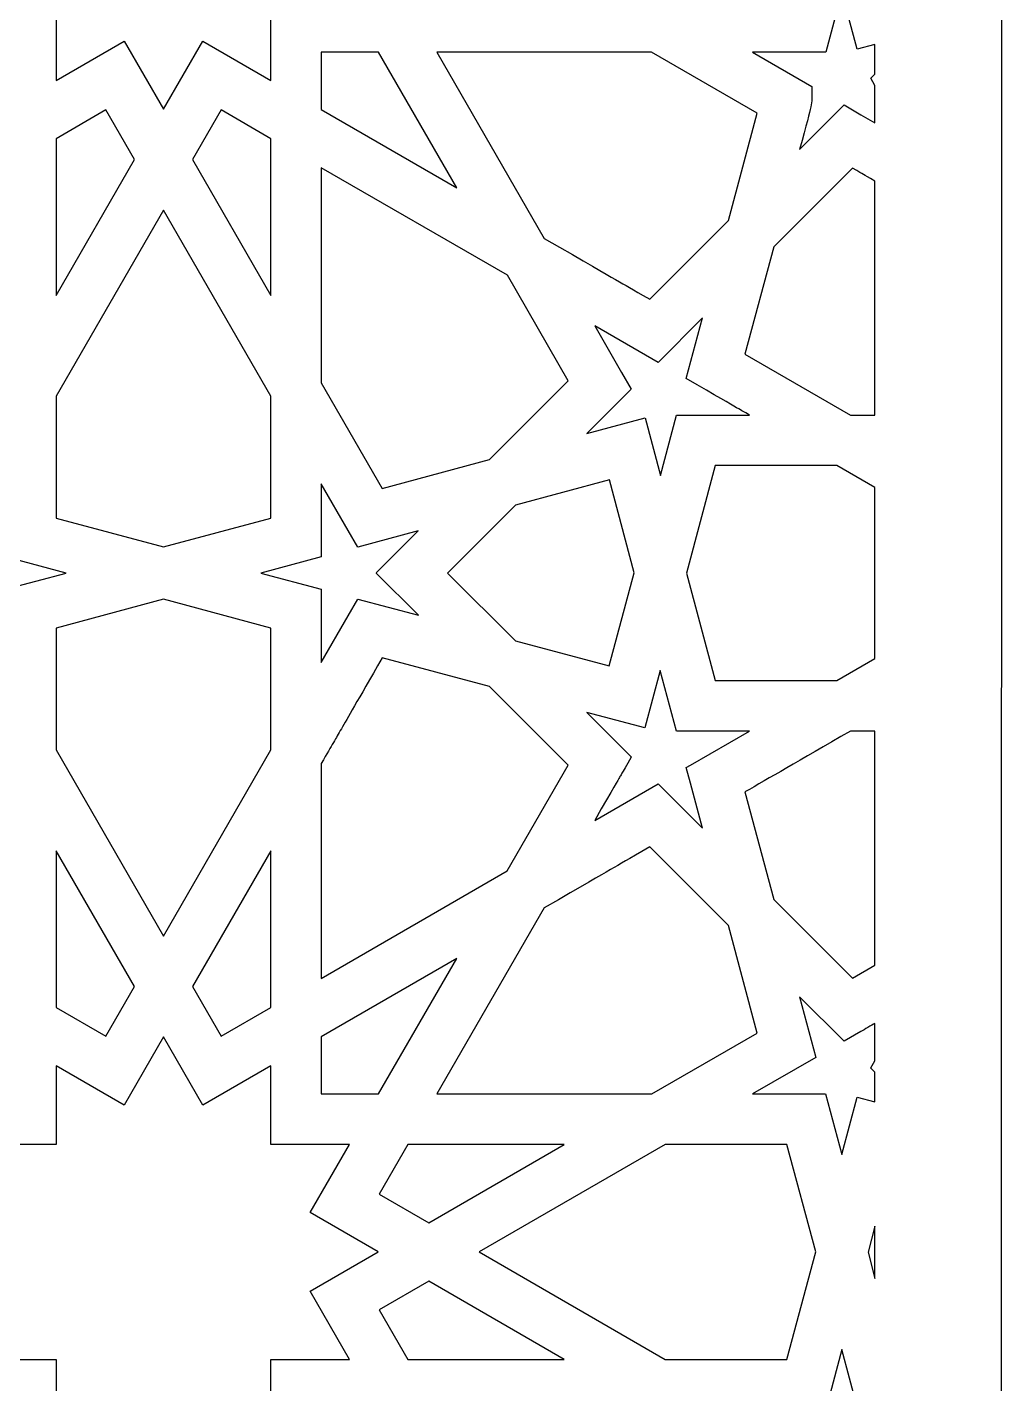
# Model space of a CAD drawing. Header units: millimetres. Extents: x -57 to 56, y -100 to 112.
# Drawn here: x 28.93 to 56, y -26.39 to 11.19 of the extents above; entities that cross this region are included whole.
import ezdxf

# ---------------------------------------------------------------- set-up
doc = ezdxf.new("R2010")
doc.units = ezdxf.units.MM
doc.header["$MEASUREMENT"] = 0
doc.layers.add('layer 1', color=7, linetype='Continuous')

msp = doc.modelspace()

# ---------------------------------------------------------------- linework, layer by layer
at = {"layer": 'layer 1', "color": 250}
for points, knots in [([(-24.372, 94.4411), (-38.1806, 87.6628), (-48.5742, 75.4542), (-53.0874, 60.935), (-53.0874, 60.935), (-56.6521, 49.4658), (-55.5912, 52.1945), (-55.5912, -99.8361), (-55.5912, -99.8361), (-52.4793, -99.8361), (52.9544, -99.8361), (55.9213, -99.8361), (55.9213, -99.8361), (55.9213, -98.4327), (55.9213, -97.8601), (55.9213, -96.466), (55.9213, -96.466), (55.9213, 55.9079), (56.001, 45.5757), (55.7428, 48.8312), (55.7428, 48.8312), (52.6358, 88.0279), (10.7823, 111.699), (-24.372, 94.4411)], [0, 0, 0, 0, 0.1428571, 0.1428571, 0.1428571, 0.1428571, 0.2857143, 0.2857143, 0.2857143, 0.2857143, 0.4285714, 0.4285714, 0.4285714, 0.4285714, 0.5714286, 0.5714286, 0.5714286, 0.5714286, 0.7142857, 0.7142857, 0.7142857, 0.7142857, 1, 1, 1, 1]), ([(38.6609, 14.8661), (38.6609, 14.8661), (36.7739, 13.7767), (36.7739, 13.7767), (36.7739, 13.7767), (36.7739, 13.7767), (37.8636, 11.8897), (37.8636, 11.8897), (37.8636, 11.8897), (37.8636, 11.8897), (35.6845, 11.8897), (35.6845, 11.8897), (35.6845, 11.8897), (35.6845, 11.8897), (35.6845, 9.7092), (35.6845, 9.7092), (35.6845, 9.7092), (35.6845, 9.7092), (33.7965, 10.7989), (33.7965, 10.7989), (33.7965, 10.7989), (33.7965, 10.7989), (32.7071, 8.9122), (32.7071, 8.9122), (32.7071, 8.9122), (32.7071, 8.9122), (31.6177, 10.7989), (31.6177, 10.7989), (31.6177, 10.7989), (31.6177, 10.7989), (29.7293, 9.7092), (29.7293, 9.7092), (29.7293, 9.7092), (29.7293, 9.7092), (29.7293, 11.8897), (29.7293, 11.8897), (29.7293, 11.8897), (29.7293, 11.8897), (27.5505, 11.8897), (27.5505, 11.8897), (27.5505, 11.8897), (27.5505, 11.8897), (28.6403, 13.7767), (28.6403, 13.7767), (28.6403, 13.7767), (28.6403, 13.7767), (26.7522, 14.8661), (26.7522, 14.8661), (26.7522, 14.8661), (26.7522, 14.8661), (28.6403, 15.9554), (28.6403, 15.9554), (28.6403, 15.9554), (28.6403, 15.9554), (27.5502, 17.8435), (27.5502, 17.8435), (27.5502, 17.8435), (27.5502, 17.8435), (29.7293, 17.8435), (29.7293, 17.8435), (29.7293, 17.8435), (29.7293, 17.8435), (29.7293, 20.023), (29.7293, 20.023), (29.7293, 20.023), (29.7293, 20.023), (31.6177, 18.9332), (31.6177, 18.9332), (31.6177, 18.9332), (31.6177, 18.9332), (32.7071, 20.8206), (32.7071, 20.8206), (32.7071, 20.8206), (32.7071, 20.8206), (33.7965, 18.9332), (33.7965, 18.9332), (33.7965, 18.9332), (33.7965, 18.9332), (35.6845, 20.023), (35.6845, 20.023), (35.6845, 20.023), (35.6845, 20.023), (35.6845, 17.8435), (35.6845, 17.8435), (35.6845, 17.8435), (35.6845, 17.8435), (37.864, 17.8435), (37.864, 17.8435), (37.864, 17.8435), (37.864, 17.8435), (36.7743, 15.9558), (36.7743, 15.9558), (36.7743, 15.9558), (36.7743, 15.9558), (38.6609, 14.8661), (38.6609, 14.8661)], [0, 0, 0, 0, 0.04, 0.04, 0.04, 0.04, 0.08, 0.08, 0.08, 0.08, 0.12, 0.12, 0.12, 0.12, 0.16, 0.16, 0.16, 0.16, 0.2, 0.2, 0.2, 0.2, 0.24, 0.24, 0.24, 0.24, 0.28, 0.28, 0.28, 0.28, 0.32, 0.32, 0.32, 0.32, 0.36, 0.36, 0.36, 0.36, 0.4, 0.4, 0.4, 0.4, 0.44, 0.44, 0.44, 0.44, 0.48, 0.48, 0.48, 0.48, 0.52, 0.52, 0.52, 0.52, 0.56, 0.56, 0.56, 0.56, 0.6, 0.6, 0.6, 0.6, 0.64, 0.64, 0.64, 0.64, 0.68, 0.68, 0.68, 0.68, 0.72, 0.72, 0.72, 0.72, 0.76, 0.76, 0.76, 0.76, 0.8, 0.8, 0.8, 0.8, 0.84, 0.84, 0.84, 0.84, 0.88, 0.88, 0.88, 0.88, 0.92, 0.92, 0.92, 0.92, 1, 1, 1, 1]), ([(52.4277, 9.8852), (52.4277, 9.8852), (52.3138, 9.7713), (52.3138, 9.7713), (52.3138, 9.7713), (52.3138, 9.7713), (52.3141, 9.7705), (52.3141, 9.7705), (52.3141, 9.7705), (52.3141, 9.7705), (52.3138, 9.7698), (52.3138, 9.7698), (52.3138, 9.7698), (52.3138, 9.7698), (52.4277, 9.5726), (52.4277, 9.5726), (52.4277, 9.5726), (52.4277, 9.5726), (52.4277, 8.5348), (52.4277, 8.5348), (52.4277, 8.5348), (52.4277, 8.5348), (52.0361, 8.7609), (52.0361, 8.7609), (52.0361, 8.7609), (52.0361, 8.7609), (52.0361, 8.7605), (52.0361, 8.7605), (52.0361, 8.7605), (52.0361, 8.7605), (51.5715, 9.029), (51.5715, 9.029), (51.5715, 9.029), (51.5715, 9.029), (50.3375, 7.7953), (50.3375, 7.7953), (50.3375, 7.7953), (50.727, 9.2488), (50.6737, 8.9041), (50.6737, 9.5448), (50.6737, 9.5448), (50.6737, 9.5448), (49.0322, 10.4923), (49.0322, 10.4923), (49.0322, 10.4923), (49.9336, 10.4923), (50.3876, 10.4923), (51.0618, 10.4923), (51.0618, 10.4923), (51.0618, 10.4923), (51.5091, 12.1627), (51.5091, 12.1627), (51.5091, 12.1627), (51.5091, 12.1627), (51.9342, 10.5738), (51.9342, 10.5738), (51.9342, 10.5738), (51.9342, 10.5738), (52.4277, 10.7061), (52.4277, 10.7061), (52.4277, 10.7061), (52.4277, 10.7061), (52.4277, 9.8852), (52.4277, 9.8852)], [0, 0, 0, 0, 0.0588235, 0.0588235, 0.0588235, 0.0588235, 0.1176471, 0.1176471, 0.1176471, 0.1176471, 0.1764706, 0.1764706, 0.1764706, 0.1764706, 0.2352941, 0.2352941, 0.2352941, 0.2352941, 0.2941176, 0.2941176, 0.2941176, 0.2941176, 0.3529412, 0.3529412, 0.3529412, 0.3529412, 0.4117647, 0.4117647, 0.4117647, 0.4117647, 0.4705882, 0.4705882, 0.4705882, 0.4705882, 0.5294118, 0.5294118, 0.5294118, 0.5294118, 0.5882353, 0.5882353, 0.5882353, 0.5882353, 0.6470588, 0.6470588, 0.6470588, 0.6470588, 0.7058824, 0.7058824, 0.7058824, 0.7058824, 0.7647059, 0.7647059, 0.7647059, 0.7647059, 0.8235294, 0.8235294, 0.8235294, 0.8235294, 0.8823529, 0.8823529, 0.8823529, 0.8823529, 1, 1, 1, 1]), ([(37.0819, 8.9027), (37.0819, 8.9027), (37.0819, 10.4923), (37.0819, 10.4923), (37.0819, 10.4923), (37.0819, 10.4923), (38.6701, 10.4923), (38.6701, 10.4923), (38.6701, 10.4923), (38.6701, 10.4923), (40.8407, 6.7324), (40.8407, 6.7324), (40.8407, 6.7324), (40.8407, 6.7324), (37.0819, 8.9027), (37.0819, 8.9027)], [0, 0, 0, 0, 0.2, 0.2, 0.2, 0.2, 0.4, 0.4, 0.4, 0.4, 0.6, 0.6, 0.6, 0.6, 1, 1, 1, 1]), ([(48.3644, 5.8268), (48.3644, 5.8268), (46.185, 3.6467), (46.185, 3.6467), (46.185, 3.6467), (45.1337, 4.2538), (45.6886, 3.9331), (43.2615, 5.3347), (43.2615, 5.3347), (43.2615, 5.3347), (40.2837, 10.4923), (40.2837, 10.4923), (40.2837, 10.4923), (40.2837, 10.4923), (46.2361, 10.4923), (46.2361, 10.4923), (46.2361, 10.4923), (46.2361, 10.4923), (49.1617, 8.8039), (49.1617, 8.8039), (49.1617, 8.8039), (49.1617, 8.8039), (48.3644, 5.8268), (48.3644, 5.8268)], [0, 0, 0, 0, 0.1428571, 0.1428571, 0.1428571, 0.1428571, 0.2857143, 0.2857143, 0.2857143, 0.2857143, 0.4285714, 0.4285714, 0.4285714, 0.4285714, 0.5714286, 0.5714286, 0.5714286, 0.5714286, 0.7142857, 0.7142857, 0.7142857, 0.7142857, 1, 1, 1, 1]), ([(29.7293, 3.755), (29.7293, 3.755), (29.7293, 8.0959), (29.7293, 8.0959), (29.7293, 8.0959), (29.7293, 8.0959), (31.1058, 8.8904), (31.1058, 8.8904), (31.1058, 8.8904), (31.1058, 8.8904), (31.9003, 7.5152), (31.9003, 7.5152), (31.9003, 7.5152), (31.9003, 7.5152), (29.7293, 3.755), (29.7293, 3.755)], [0, 0, 0, 0, 0.2, 0.2, 0.2, 0.2, 0.4, 0.4, 0.4, 0.4, 0.6, 0.6, 0.6, 0.6, 1, 1, 1, 1]), ([(33.5139, 7.5152), (33.5139, 7.5152), (34.308, 8.8904), (34.308, 8.8904), (34.308, 8.8904), (34.308, 8.8904), (35.6845, 8.0959), (35.6845, 8.0959), (35.6845, 8.0959), (35.6845, 8.0959), (35.6845, 3.755), (35.6845, 3.755), (35.6845, 3.755), (35.6845, 3.755), (33.5139, 7.5152), (33.5139, 7.5152)], [0, 0, 0, 0, 0.2, 0.2, 0.2, 0.2, 0.4, 0.4, 0.4, 0.4, 0.6, 0.6, 0.6, 0.6, 1, 1, 1, 1]), ([(41.7477, -0.7913), (41.7477, -0.7913), (38.7699, -1.5896), (38.7699, -1.5896), (38.7699, -1.5896), (38.7699, -1.5896), (37.0819, 1.3346), (37.0819, 1.3346), (37.0819, 1.3346), (37.0819, 1.3346), (37.0819, 7.2891), (37.0819, 7.2891), (37.0819, 7.2891), (37.0819, 7.2891), (42.2381, 4.312), (42.2381, 4.312), (42.2381, 4.312), (42.2381, 4.312), (43.9265, 1.3878), (43.9265, 1.3878), (43.9265, 1.3878), (43.9265, 1.3878), (41.7477, -0.7913), (41.7477, -0.7913)], [0, 0, 0, 0, 0.1428571, 0.1428571, 0.1428571, 0.1428571, 0.2857143, 0.2857143, 0.2857143, 0.2857143, 0.4285714, 0.4285714, 0.4285714, 0.4285714, 0.5714286, 0.5714286, 0.5714286, 0.5714286, 0.7142857, 0.7142857, 0.7142857, 0.7142857, 1, 1, 1, 1]), ([(52.4277, 0.4378), (52.4277, 0.4378), (51.7476, 0.4378), (51.7476, 0.4378), (51.7476, 0.4378), (51.7476, 0.4378), (48.8241, 2.1259), (48.8241, 2.1259), (48.8241, 2.1259), (48.8241, 2.1259), (49.6221, 5.1022), (49.6221, 5.1022), (49.6221, 5.1022), (49.6221, 5.1022), (51.8012, 7.2813), (51.8012, 7.2813), (51.8012, 7.2813), (52.1843, 7.0602), (52.0393, 7.1441), (52.4277, 6.9194), (52.4277, 6.9194), (52.4277, 6.9194), (52.4277, 0.4378), (52.4277, 0.4378)], [0, 0, 0, 0, 0.1428571, 0.1428571, 0.1428571, 0.1428571, 0.2857143, 0.2857143, 0.2857143, 0.2857143, 0.4285714, 0.4285714, 0.4285714, 0.4285714, 0.5714286, 0.5714286, 0.5714286, 0.5714286, 0.7142857, 0.7142857, 0.7142857, 0.7142857, 1, 1, 1, 1]), ([(32.7071, 6.1172), (32.7071, 6.1172), (35.6845, 0.9596), (35.6845, 0.9596), (35.6845, 0.9596), (35.6845, 0.9596), (35.6845, -2.4155), (35.6845, -2.4155), (35.6845, -2.4155), (35.6845, -2.4155), (32.7071, -3.2134), (32.7071, -3.2134), (32.7071, -3.2134), (32.7071, -3.2134), (29.7293, -2.4155), (29.7293, -2.4155), (29.7293, -2.4155), (29.7293, -2.4155), (29.7293, 0.9596), (29.7293, 0.9596), (29.7293, 0.9596), (29.7293, 0.9596), (32.7071, 6.1172), (32.7071, 6.1172)], [0, 0, 0, 0, 0.1428571, 0.1428571, 0.1428571, 0.1428571, 0.2857143, 0.2857143, 0.2857143, 0.2857143, 0.4285714, 0.4285714, 0.4285714, 0.4285714, 0.5714286, 0.5714286, 0.5714286, 0.5714286, 0.7142857, 0.7142857, 0.7142857, 0.7142857, 1, 1, 1, 1]), ([(45.4046, 1.6221), (45.4046, 1.6221), (45.4046, 1.6221), (45.4046, 1.6221), (45.4046, 1.6221), (45.4046, 1.6221), (44.6588, 2.9143), (44.6588, 2.9143), (44.6588, 2.9143), (44.6588, 2.9143), (46.415, 1.9004), (46.415, 1.9004), (46.415, 1.9004), (46.415, 1.9004), (47.6472, 3.133), (47.6472, 3.133), (47.6472, 3.133), (47.6472, 3.133), (47.1964, 1.452), (47.1964, 1.452), (47.1964, 1.452), (47.1964, 1.452), (47.1967, 1.452), (47.1967, 1.452), (47.1967, 1.452), (47.1967, 1.452), (47.1964, 1.4506), (47.1964, 1.4506), (47.1964, 1.4506), (48.9303, 0.4498), (48.6015, 0.6396), (48.9507, 0.4378), (48.9507, 0.4378), (48.0522, 0.4378), (47.6006, 0.4378), (46.9261, 0.4378), (46.9261, 0.4378), (46.9261, 0.4378), (46.4792, -1.2294), (46.4792, -1.2294), (46.4792, -1.2294), (46.4792, -1.2294), (46.0541, 0.3606), (46.0541, 0.3606), (46.0541, 0.3606), (46.0541, 0.3606), (44.4436, -0.0709), (44.4436, -0.0709), (44.4436, -0.0709), (44.4436, -0.0709), (45.6727, 1.1578), (45.6727, 1.1578), (45.6727, 1.1578), (45.6727, 1.1578), (45.4046, 1.6221), (45.4046, 1.6221)], [0, 0, 0, 0, 0.0666667, 0.0666667, 0.0666667, 0.0666667, 0.1333333, 0.1333333, 0.1333333, 0.1333333, 0.2, 0.2, 0.2, 0.2, 0.2666667, 0.2666667, 0.2666667, 0.2666667, 0.3333333, 0.3333333, 0.3333333, 0.3333333, 0.4, 0.4, 0.4, 0.4, 0.4666667, 0.4666667, 0.4666667, 0.4666667, 0.5333333, 0.5333333, 0.5333333, 0.5333333, 0.6, 0.6, 0.6, 0.6, 0.6666667, 0.6666667, 0.6666667, 0.6666667, 0.7333333, 0.7333333, 0.7333333, 0.7333333, 0.8, 0.8, 0.8, 0.8, 0.8666667, 0.8666667, 0.8666667, 0.8666667, 1, 1, 1, 1]), ([(52.4277, -6.3048), (52.4277, -6.3048), (51.374, -6.913), (51.374, -6.913), (51.374, -6.913), (51.374, -6.913), (47.9972, -6.913), (47.9972, -6.913), (47.9972, -6.913), (47.9972, -6.913), (47.1999, -3.9377), (47.1999, -3.9377), (47.1999, -3.9377), (47.1999, -3.9377), (47.9982, -0.9606), (47.9982, -0.9606), (47.9982, -0.9606), (47.9982, -0.9606), (51.3729, -0.9606), (51.3729, -0.9606), (51.3729, -0.9606), (51.3729, -0.9606), (52.4277, -1.5695), (52.4277, -1.5695), (52.4277, -1.5695), (52.4277, -1.5695), (52.4277, -6.3048), (52.4277, -6.3048)], [0, 0, 0, 0, 0.125, 0.125, 0.125, 0.125, 0.25, 0.25, 0.25, 0.25, 0.375, 0.375, 0.375, 0.375, 0.5, 0.5, 0.5, 0.5, 0.625, 0.625, 0.625, 0.625, 0.75, 0.75, 0.75, 0.75, 1, 1, 1, 1]), ([(30.0073, -3.9366), (30.0073, -3.9366), (28.3319, -4.385), (28.3319, -4.385), (28.3319, -4.385), (28.3319, -4.385), (28.3319, -4.3864), (28.3319, -4.3864), (28.3319, -4.3864), (28.3319, -5.0433), (28.3319, -5.5284), (28.3319, -6.4128), (28.3319, -6.4128), (27.8634, -5.601), (27.335, -4.6866), (27.318, -4.657), (27.318, -4.657), (27.318, -4.657), (25.6247, -5.1103), (25.6247, -5.1103), (25.6247, -5.1103), (25.6247, -5.1103), (26.7995, -3.9356), (26.7995, -3.9356), (26.7995, -3.9356), (26.7995, -3.9356), (25.6279, -2.7636), (25.6279, -2.7636), (25.6279, -2.7636), (25.6279, -2.7636), (27.318, -3.217), (27.318, -3.217), (27.318, -3.217), (27.318, -3.217), (27.5862, -2.7527), (27.5862, -2.7527), (27.5862, -2.7527), (27.5862, -2.7527), (27.5862, -2.7527), (27.5862, -2.7527), (27.5862, -2.7527), (27.5862, -2.7527), (28.3319, -1.4608), (28.3319, -1.4608), (28.3319, -1.4608), (28.3319, -2.3604), (28.3319, -2.8134), (28.3319, -3.4872), (28.3319, -3.4872), (28.3319, -3.4872), (30.0073, -3.9366), (30.0073, -3.9366)], [0, 0, 0, 0, 0.0714286, 0.0714286, 0.0714286, 0.0714286, 0.1428571, 0.1428571, 0.1428571, 0.1428571, 0.2142857, 0.2142857, 0.2142857, 0.2142857, 0.2857143, 0.2857143, 0.2857143, 0.2857143, 0.3571429, 0.3571429, 0.3571429, 0.3571429, 0.4285714, 0.4285714, 0.4285714, 0.4285714, 0.5, 0.5, 0.5, 0.5, 0.5714286, 0.5714286, 0.5714286, 0.5714286, 0.6428571, 0.6428571, 0.6428571, 0.6428571, 0.7142857, 0.7142857, 0.7142857, 0.7142857, 0.7857143, 0.7857143, 0.7857143, 0.7857143, 0.8571429, 0.8571429, 0.8571429, 0.8571429, 1, 1, 1, 1]), ([(38.608, -3.9349), (38.608, -3.9349), (38.6045, -3.938), (38.6045, -3.938), (38.6045, -3.938), (38.6045, -3.938), (39.7718, -5.1057), (39.7718, -5.1057), (39.7718, -5.1057), (39.7718, -5.1057), (38.0958, -4.657), (38.0958, -4.657), (38.0958, -4.657), (38.0958, -4.657), (37.828, -5.1213), (37.828, -5.1213), (37.828, -5.1213), (37.828, -5.1213), (37.8276, -5.1213), (37.8276, -5.1213), (37.8276, -5.1213), (37.8276, -5.1213), (37.0819, -6.4128), (37.0819, -6.4128), (37.0819, -6.4128), (37.0819, -5.5121), (37.0819, -5.0588), (37.0819, -4.385), (37.0819, -4.385), (37.0819, -4.385), (35.4065, -3.9366), (35.4065, -3.9366), (35.4065, -3.9366), (35.4065, -3.9366), (37.0819, -3.4872), (37.0819, -3.4872), (37.0819, -3.4872), (37.0819, -2.8134), (37.0819, -2.3608), (37.0819, -1.4608), (37.0819, -1.4608), (37.0819, -1.4608), (37.8276, -2.7527), (37.8276, -2.7527), (37.8276, -2.7527), (37.8276, -2.7527), (37.8276, -2.7527), (37.8276, -2.7527), (37.8276, -2.7527), (37.8276, -2.7527), (38.0958, -3.217), (38.0958, -3.217), (38.0958, -3.217), (38.0958, -3.217), (39.7669, -2.7689), (39.7669, -2.7689), (39.7669, -2.7689), (39.7669, -2.7689), (38.6045, -3.9313), (38.6045, -3.9313), (38.6045, -3.9313), (38.6045, -3.9313), (38.608, -3.9349), (38.608, -3.9349)], [0, 0, 0, 0, 0.0588235, 0.0588235, 0.0588235, 0.0588235, 0.1176471, 0.1176471, 0.1176471, 0.1176471, 0.1764706, 0.1764706, 0.1764706, 0.1764706, 0.2352941, 0.2352941, 0.2352941, 0.2352941, 0.2941176, 0.2941176, 0.2941176, 0.2941176, 0.3529412, 0.3529412, 0.3529412, 0.3529412, 0.4117647, 0.4117647, 0.4117647, 0.4117647, 0.4705882, 0.4705882, 0.4705882, 0.4705882, 0.5294118, 0.5294118, 0.5294118, 0.5294118, 0.5882353, 0.5882353, 0.5882353, 0.5882353, 0.6470588, 0.6470588, 0.6470588, 0.6470588, 0.7058824, 0.7058824, 0.7058824, 0.7058824, 0.7647059, 0.7647059, 0.7647059, 0.7647059, 0.8235294, 0.8235294, 0.8235294, 0.8235294, 0.8823529, 0.8823529, 0.8823529, 0.8823529, 1, 1, 1, 1]), ([(42.4614, -5.8127), (42.4614, -5.8127), (40.5839, -3.9349), (40.5839, -3.9349), (40.5839, -3.9349), (40.5839, -3.9349), (42.4639, -2.0546), (42.4639, -2.0546), (42.4639, -2.0546), (42.4639, -2.0546), (45.0652, -1.3578), (45.0652, -1.3578), (45.0652, -1.3578), (45.0652, -1.3578), (45.7528, -3.9261), (45.7528, -3.9261), (45.7528, -3.9261), (45.7528, -3.9261), (45.0614, -6.5091), (45.0614, -6.5091), (45.0614, -6.5091), (45.0614, -6.5091), (42.4614, -5.8127), (42.4614, -5.8127)], [0, 0, 0, 0, 0.1428571, 0.1428571, 0.1428571, 0.1428571, 0.2857143, 0.2857143, 0.2857143, 0.2857143, 0.4285714, 0.4285714, 0.4285714, 0.4285714, 0.5714286, 0.5714286, 0.5714286, 0.5714286, 0.7142857, 0.7142857, 0.7142857, 0.7142857, 1, 1, 1, 1]), ([(32.7071, -13.9897), (32.7071, -13.9897), (32.7071, -13.9894), (32.7071, -13.9894), (32.7071, -13.9894), (32.7071, -13.9894), (32.7071, -13.9897), (32.7071, -13.9897), (32.7071, -13.9897), (32.7071, -13.9897), (29.7293, -8.8328), (29.7293, -8.8328), (29.7293, -8.8328), (29.7293, -8.8328), (29.7293, -5.4589), (29.7293, -5.4589), (29.7293, -5.4589), (29.7293, -5.4589), (32.7071, -4.6612), (32.7071, -4.6612), (32.7071, -4.6612), (32.7071, -4.6612), (35.6845, -5.4589), (35.6845, -5.4589), (35.6845, -5.4589), (35.6845, -5.4589), (35.6845, -8.8328), (35.6845, -8.8328), (35.6845, -8.8328), (35.6845, -8.8328), (32.7071, -13.9897), (32.7071, -13.9897)], [0, 0, 0, 0, 0.1111111, 0.1111111, 0.1111111, 0.1111111, 0.2222222, 0.2222222, 0.2222222, 0.2222222, 0.3333333, 0.3333333, 0.3333333, 0.3333333, 0.4444444, 0.4444444, 0.4444444, 0.4444444, 0.5555556, 0.5555556, 0.5555556, 0.5555556, 0.6666667, 0.6666667, 0.6666667, 0.6666667, 0.7777778, 0.7777778, 0.7777778, 0.7777778, 1, 1, 1, 1]), ([(37.0819, -9.2093), (37.7204, -8.1029), (37.3609, -8.7259), (38.7703, -6.2854), (38.7703, -6.2854), (38.7703, -6.2854), (41.7477, -7.0827), (41.7477, -7.0827), (41.7477, -7.0827), (41.7477, -7.0827), (43.9258, -9.2611), (43.9258, -9.2611), (43.9258, -9.2611), (43.9258, -9.2611), (42.237, -12.1863), (42.237, -12.1863), (42.237, -12.1863), (42.237, -12.1863), (37.0819, -15.1631), (37.0819, -15.1631), (37.0819, -15.1631), (37.0819, -15.1631), (37.0819, -9.2093), (37.0819, -9.2093)], [0, 0, 0, 0, 0.1428571, 0.1428571, 0.1428571, 0.1428571, 0.2857143, 0.2857143, 0.2857143, 0.2857143, 0.4285714, 0.4285714, 0.4285714, 0.4285714, 0.5714286, 0.5714286, 0.5714286, 0.5714286, 0.7142857, 0.7142857, 0.7142857, 0.7142857, 1, 1, 1, 1]), ([(47.3114, -9.2583), (47.3114, -9.2583), (47.3114, -9.2597), (47.3114, -9.2597), (47.3114, -9.2597), (47.3114, -9.2597), (47.1964, -9.326), (47.1964, -9.326), (47.1964, -9.326), (47.1964, -9.326), (47.3114, -9.7546), (47.3114, -9.7546), (47.3114, -9.7546), (47.3114, -9.7546), (47.3114, -9.7557), (47.3114, -9.7557), (47.3114, -9.7557), (47.3114, -9.7557), (47.6465, -11.0056), (47.6465, -11.0056), (47.6465, -11.0056), (47.6465, -11.0056), (46.415, -9.774), (46.415, -9.774), (46.415, -9.774), (46.415, -9.774), (44.6588, -10.7879), (44.6588, -10.7879), (44.6588, -10.7879), (45.7408, -8.9133), (45.0723, -10.0721), (45.6724, -9.0318), (45.6724, -9.0318), (45.6724, -9.0318), (45.672, -9.0311), (45.672, -9.0311), (45.672, -9.0311), (45.672, -9.0311), (45.6727, -9.0304), (45.6727, -9.0304), (45.6727, -9.0304), (45.6727, -9.0304), (44.438, -7.7957), (44.438, -7.7957), (44.438, -7.7957), (44.438, -7.7957), (46.0502, -8.2275), (46.0502, -8.2275), (46.0502, -8.2275), (46.0502, -8.2275), (46.476, -6.6361), (46.476, -6.6361), (46.476, -6.6361), (46.476, -6.6361), (46.9247, -8.3118), (46.9247, -8.3118), (46.9247, -8.3118), (47.5982, -8.3118), (48.0515, -8.3118), (48.9511, -8.3118), (48.9511, -8.3118), (48.9511, -8.3118), (47.3114, -9.2583), (47.3114, -9.2583)], [0, 0, 0, 0, 0.0588235, 0.0588235, 0.0588235, 0.0588235, 0.1176471, 0.1176471, 0.1176471, 0.1176471, 0.1764706, 0.1764706, 0.1764706, 0.1764706, 0.2352941, 0.2352941, 0.2352941, 0.2352941, 0.2941176, 0.2941176, 0.2941176, 0.2941176, 0.3529412, 0.3529412, 0.3529412, 0.3529412, 0.4117647, 0.4117647, 0.4117647, 0.4117647, 0.4705882, 0.4705882, 0.4705882, 0.4705882, 0.5294118, 0.5294118, 0.5294118, 0.5294118, 0.5882353, 0.5882353, 0.5882353, 0.5882353, 0.6470588, 0.6470588, 0.6470588, 0.6470588, 0.7058824, 0.7058824, 0.7058824, 0.7058824, 0.7647059, 0.7647059, 0.7647059, 0.7647059, 0.8235294, 0.8235294, 0.8235294, 0.8235294, 0.8823529, 0.8823529, 0.8823529, 0.8823529, 1, 1, 1, 1]), ([(52.4277, -14.7948), (52.4277, -14.7948), (51.8015, -15.1564), (51.8015, -15.1564), (51.8015, -15.1564), (51.8015, -15.1564), (49.6221, -12.9762), (49.6221, -12.9762), (49.6221, -12.9762), (49.6221, -12.9762), (48.8237, -9.9998), (48.8237, -9.9998), (48.8237, -9.9998), (49.4795, -9.6213), (50.2888, -9.1542), (51.7486, -8.3118), (51.7486, -8.3118), (51.7486, -8.3118), (52.4277, -8.3118), (52.4277, -8.3118), (52.4277, -8.3118), (52.4277, -8.3118), (52.4277, -14.7948), (52.4277, -14.7948)], [0, 0, 0, 0, 0.1428571, 0.1428571, 0.1428571, 0.1428571, 0.2857143, 0.2857143, 0.2857143, 0.2857143, 0.4285714, 0.4285714, 0.4285714, 0.4285714, 0.5714286, 0.5714286, 0.5714286, 0.5714286, 0.7142857, 0.7142857, 0.7142857, 0.7142857, 1, 1, 1, 1]), ([(29.7293, -11.6293), (29.7293, -11.6293), (31.8999, -15.3882), (31.8999, -15.3882), (31.8999, -15.3882), (31.8999, -15.3882), (31.1058, -16.764), (31.1058, -16.764), (31.1058, -16.764), (31.1058, -16.764), (29.7293, -15.9695), (29.7293, -15.9695), (29.7293, -15.9695), (29.7293, -15.1691), (29.7293, -12.0294), (29.7293, -11.6293)], [0, 0, 0, 0, 0.2, 0.2, 0.2, 0.2, 0.4, 0.4, 0.4, 0.4, 0.6, 0.6, 0.6, 0.6, 1, 1, 1, 1]), ([(34.308, -16.764), (34.308, -16.764), (33.5142, -15.3882), (33.5142, -15.3882), (33.5142, -15.3882), (33.5142, -15.3882), (35.6845, -11.6293), (35.6845, -11.6293), (35.6845, -11.6293), (35.6845, -12.1789), (35.6845, -15.4457), (35.6845, -15.9695), (35.6845, -15.9695), (35.6845, -15.9695), (34.308, -16.764), (34.308, -16.764)], [0, 0, 0, 0, 0.2, 0.2, 0.2, 0.2, 0.4, 0.4, 0.4, 0.4, 0.6, 0.6, 0.6, 0.6, 1, 1, 1, 1]), ([(40.2844, -18.3649), (40.2844, -18.3649), (43.2604, -13.2101), (43.2604, -13.2101), (43.2604, -13.2101), (45.521, -11.9048), (44.9142, -12.2551), (46.185, -11.5217), (46.185, -11.5217), (46.185, -11.5217), (48.3644, -13.7008), (48.3644, -13.7008), (48.3644, -13.7008), (48.3644, -13.7008), (49.162, -16.6769), (49.162, -16.6769), (49.162, -16.6769), (49.162, -16.6769), (46.2386, -18.3649), (46.2386, -18.3649), (46.2386, -18.3649), (46.2386, -18.3649), (40.2844, -18.3649), (40.2844, -18.3649)], [0, 0, 0, 0, 0.1428571, 0.1428571, 0.1428571, 0.1428571, 0.2857143, 0.2857143, 0.2857143, 0.2857143, 0.4285714, 0.4285714, 0.4285714, 0.4285714, 0.5714286, 0.5714286, 0.5714286, 0.5714286, 0.7142857, 0.7142857, 0.7142857, 0.7142857, 1, 1, 1, 1]), ([(37.0819, -16.7777), (37.0819, -16.7777), (40.8386, -14.6085), (40.8386, -14.6085), (40.8386, -14.6085), (40.8386, -14.6085), (38.6701, -18.3649), (38.6701, -18.3649), (38.6701, -18.3649), (38.6701, -18.3649), (37.0819, -18.3649), (37.0819, -18.3649), (37.0819, -18.3649), (37.0819, -18.3649), (37.0819, -16.7777), (37.0819, -16.7777)], [0, 0, 0, 0, 0.2, 0.2, 0.2, 0.2, 0.4, 0.4, 0.4, 0.4, 0.6, 0.6, 0.6, 0.6, 1, 1, 1, 1]), ([(52.4277, -17.4473), (52.4277, -17.4473), (52.3134, -17.6452), (52.3134, -17.6452), (52.3134, -17.6452), (52.3134, -17.6452), (52.3138, -17.6456), (52.3138, -17.6456), (52.3138, -17.6456), (52.3138, -17.6456), (52.3134, -17.6463), (52.3134, -17.6463), (52.3134, -17.6463), (52.3134, -17.6463), (52.4277, -17.7606), (52.4277, -17.7606), (52.4277, -17.7606), (52.4277, -17.7606), (52.4277, -18.5811), (52.4277, -18.5811), (52.4277, -18.5811), (52.4277, -18.5811), (51.9363, -18.4492), (51.9363, -18.4492), (51.9363, -18.4492), (51.9363, -18.4492), (51.5101, -20.0427), (51.5101, -20.0427), (51.5101, -20.0427), (51.5101, -20.0427), (51.06, -18.3649), (51.06, -18.3649), (51.06, -18.3649), (50.3848, -18.3649), (49.9336, -18.3649), (49.0357, -18.3649), (49.0357, -18.3649), (49.0357, -18.3649), (50.7898, -17.3524), (50.7898, -17.3524), (50.7898, -17.3524), (50.7898, -17.3524), (50.7894, -17.351), (50.7894, -17.351), (50.7894, -17.351), (50.7894, -17.351), (50.7898, -17.3507), (50.7898, -17.3507), (50.7898, -17.3507), (50.7898, -17.3507), (50.34, -15.6721), (50.34, -15.6721), (50.34, -15.6721), (50.34, -15.6721), (51.5712, -16.904), (51.5712, -16.904), (51.5712, -16.904), (51.5712, -16.904), (52.0358, -16.6359), (52.0358, -16.6359), (52.0358, -16.6359), (52.0358, -16.6359), (52.0358, -16.6359), (52.0358, -16.6359), (52.0358, -16.6359), (52.1331, -16.5798), (52.3307, -16.4655), (52.4277, -16.4098), (52.4277, -16.4098), (52.4277, -16.4098), (52.4277, -17.4473), (52.4277, -17.4473)], [0, 0, 0, 0, 0.0526316, 0.0526316, 0.0526316, 0.0526316, 0.1052632, 0.1052632, 0.1052632, 0.1052632, 0.1578947, 0.1578947, 0.1578947, 0.1578947, 0.2105263, 0.2105263, 0.2105263, 0.2105263, 0.2631579, 0.2631579, 0.2631579, 0.2631579, 0.3157895, 0.3157895, 0.3157895, 0.3157895, 0.3684211, 0.3684211, 0.3684211, 0.3684211, 0.4210526, 0.4210526, 0.4210526, 0.4210526, 0.4736842, 0.4736842, 0.4736842, 0.4736842, 0.5263158, 0.5263158, 0.5263158, 0.5263158, 0.5789474, 0.5789474, 0.5789474, 0.5789474, 0.6315789, 0.6315789, 0.6315789, 0.6315789, 0.6842105, 0.6842105, 0.6842105, 0.6842105, 0.7368421, 0.7368421, 0.7368421, 0.7368421, 0.7894737, 0.7894737, 0.7894737, 0.7894737, 0.8421053, 0.8421053, 0.8421053, 0.8421053, 0.8947368, 0.8947368, 0.8947368, 0.8947368, 1, 1, 1, 1]), ([(33.7965, -26.8069), (33.7965, -26.8069), (32.7071, -28.6935), (32.7071, -28.6935), (32.7071, -28.6935), (32.7071, -28.6935), (31.6177, -26.8069), (31.6177, -26.8069), (31.6177, -26.8069), (31.6177, -26.8069), (29.7293, -27.8966), (29.7293, -27.8966), (29.7293, -27.8966), (29.7293, -27.8966), (29.7293, -25.7161), (29.7293, -25.7161), (29.7293, -25.7161), (29.7293, -25.7161), (27.5512, -25.7161), (27.5512, -25.7161), (27.5512, -25.7161), (27.5512, -25.7161), (28.6399, -23.8305), (28.6399, -23.8305), (28.6399, -23.8305), (28.6399, -23.8305), (28.6395, -23.8301), (28.6395, -23.8301), (28.6395, -23.8301), (28.6395, -23.8301), (28.6403, -23.8294), (28.6403, -23.8294), (28.6403, -23.8294), (28.6403, -23.8294), (26.7532, -22.7404), (26.7532, -22.7404), (26.7532, -22.7404), (26.7532, -22.7404), (28.6399, -21.6517), (28.6399, -21.6517), (28.6399, -21.6517), (28.6399, -21.6517), (28.6395, -21.6507), (28.6395, -21.6507), (28.6395, -21.6507), (28.6395, -21.6507), (28.6403, -21.6503), (28.6403, -21.6503), (28.6403, -21.6503), (28.6403, -21.6503), (27.5509, -19.7637), (27.5509, -19.7637), (27.5509, -19.7637), (27.5509, -19.7637), (29.7293, -19.7637), (29.7293, -19.7637), (29.7293, -19.7637), (29.7293, -19.7637), (29.7293, -17.5842), (29.7293, -17.5842), (29.7293, -17.5842), (29.7293, -17.5842), (31.6177, -18.6739), (31.6177, -18.6739), (31.6177, -18.6739), (31.6177, -18.6739), (32.7071, -16.7866), (32.7071, -16.7866), (32.7071, -16.7866), (32.7071, -16.7866), (33.7961, -18.6739), (33.7961, -18.6739), (33.7961, -18.6739), (33.7961, -18.6739), (35.6845, -17.5842), (35.6845, -17.5842), (35.6845, -17.5842), (35.6845, -17.5842), (35.6845, -19.7637), (35.6845, -19.7637), (35.6845, -19.7637), (35.6845, -19.7637), (37.8633, -19.7637), (37.8633, -19.7637), (37.8633, -19.7637), (37.8633, -19.7637), (36.7743, -21.6503), (36.7743, -21.6503), (36.7743, -21.6503), (36.7743, -21.6503), (36.7746, -21.6507), (36.7746, -21.6507), (36.7746, -21.6507), (36.7746, -21.6507), (36.7743, -21.6514), (36.7743, -21.6514), (36.7743, -21.6514), (36.7743, -21.6514), (38.6595, -22.7404), (38.6595, -22.7404), (38.6595, -22.7404), (38.6595, -22.7404), (36.7739, -23.8294), (36.7739, -23.8294), (36.7739, -23.8294), (36.7739, -23.8294), (36.7743, -23.8305), (36.7743, -23.8305), (36.7743, -23.8305), (36.7743, -23.8305), (36.7739, -23.8305), (36.7739, -23.8305), (36.7739, -23.8305), (36.7739, -23.8305), (37.8626, -25.7161), (37.8626, -25.7161), (37.8626, -25.7161), (37.8626, -25.7161), (35.6845, -25.7161), (35.6845, -25.7161), (35.6845, -25.7161), (35.6845, -25.7161), (35.6845, -27.8966), (35.6845, -27.8966), (35.6845, -27.8966), (35.6845, -27.8966), (33.7965, -26.8069), (33.7965, -26.8069)], [0, 0, 0, 0, 0.030303, 0.030303, 0.030303, 0.030303, 0.0606061, 0.0606061, 0.0606061, 0.0606061, 0.0909091, 0.0909091, 0.0909091, 0.0909091, 0.1212121, 0.1212121, 0.1212121, 0.1212121, 0.1515152, 0.1515152, 0.1515152, 0.1515152, 0.1818182, 0.1818182, 0.1818182, 0.1818182, 0.2121212, 0.2121212, 0.2121212, 0.2121212, 0.2424242, 0.2424242, 0.2424242, 0.2424242, 0.2727273, 0.2727273, 0.2727273, 0.2727273, 0.3030303, 0.3030303, 0.3030303, 0.3030303, 0.3333333, 0.3333333, 0.3333333, 0.3333333, 0.3636364, 0.3636364, 0.3636364, 0.3636364, 0.3939394, 0.3939394, 0.3939394, 0.3939394, 0.4242424, 0.4242424, 0.4242424, 0.4242424, 0.4545455, 0.4545455, 0.4545455, 0.4545455, 0.4848485, 0.4848485, 0.4848485, 0.4848485, 0.5151515, 0.5151515, 0.5151515, 0.5151515, 0.5454545, 0.5454545, 0.5454545, 0.5454545, 0.5757576, 0.5757576, 0.5757576, 0.5757576, 0.6060606, 0.6060606, 0.6060606, 0.6060606, 0.6363636, 0.6363636, 0.6363636, 0.6363636, 0.6666667, 0.6666667, 0.6666667, 0.6666667, 0.6969697, 0.6969697, 0.6969697, 0.6969697, 0.7272727, 0.7272727, 0.7272727, 0.7272727, 0.7575758, 0.7575758, 0.7575758, 0.7575758, 0.7878788, 0.7878788, 0.7878788, 0.7878788, 0.8181818, 0.8181818, 0.8181818, 0.8181818, 0.8484848, 0.8484848, 0.8484848, 0.8484848, 0.8787879, 0.8787879, 0.8787879, 0.8787879, 0.9090909, 0.9090909, 0.9090909, 0.9090909, 0.9393939, 0.9393939, 0.9393939, 0.9393939, 1, 1, 1, 1]), ([(40.0583, -21.9329), (40.0583, -21.9329), (38.6831, -21.1391), (38.6831, -21.1391), (38.6831, -21.1391), (38.6831, -21.1391), (39.4769, -19.7637), (39.4769, -19.7637), (39.4769, -19.7637), (39.4769, -19.7637), (43.816, -19.7637), (43.816, -19.7637), (43.816, -19.7637), (43.816, -19.7637), (40.0583, -21.9329), (40.0583, -21.9329)], [0, 0, 0, 0, 0.2, 0.2, 0.2, 0.2, 0.4, 0.4, 0.4, 0.4, 0.6, 0.6, 0.6, 0.6, 1, 1, 1, 1]), ([(41.4567, -22.7404), (41.4567, -22.7404), (46.6132, -19.7637), (46.6132, -19.7637), (46.6132, -19.7637), (46.6132, -19.7637), (49.9882, -19.7637), (49.9882, -19.7637), (49.9882, -19.7637), (49.9882, -19.7637), (50.7866, -22.7407), (50.7866, -22.7407), (50.7866, -22.7407), (50.7866, -22.7407), (49.9893, -25.7161), (49.9893, -25.7161), (49.9893, -25.7161), (49.9893, -25.7161), (46.6111, -25.7161), (46.6111, -25.7161), (46.6111, -25.7161), (46.6111, -25.7161), (41.4567, -22.7404), (41.4567, -22.7404)], [0, 0, 0, 0, 0.1428571, 0.1428571, 0.1428571, 0.1428571, 0.2857143, 0.2857143, 0.2857143, 0.2857143, 0.4285714, 0.4285714, 0.4285714, 0.4285714, 0.5714286, 0.5714286, 0.5714286, 0.5714286, 0.7142857, 0.7142857, 0.7142857, 0.7142857, 1, 1, 1, 1]), ([(52.4277, -23.4721), (52.4277, -23.4721), (52.2347, -22.7503), (52.2347, -22.7503), (52.2347, -22.7503), (52.2347, -22.7503), (52.4277, -22.0285), (52.4277, -22.0285), (52.4277, -22.0285), (52.4277, -22.0285), (52.4277, -23.4721), (52.4277, -23.4721)], [0, 0, 0, 0, 0.25, 0.25, 0.25, 0.25, 0.5, 0.5, 0.5, 0.5, 1, 1, 1, 1]), ([(39.4769, -25.7161), (39.4769, -25.7161), (38.6835, -24.3417), (38.6835, -24.3417), (38.6835, -24.3417), (38.6835, -24.3417), (40.0583, -23.5479), (40.0583, -23.5479), (40.0583, -23.5479), (40.0583, -23.5479), (43.8139, -25.7161), (43.8139, -25.7161), (43.8139, -25.7161), (43.8139, -25.7161), (39.4769, -25.7161), (39.4769, -25.7161)], [0, 0, 0, 0, 0.2, 0.2, 0.2, 0.2, 0.4, 0.4, 0.4, 0.4, 0.6, 0.6, 0.6, 0.6, 1, 1, 1, 1]), ([(52.4277, -27.722), (52.4277, -27.722), (52.3138, -27.8359), (52.3138, -27.8359), (52.3138, -27.8359), (52.3138, -27.8359), (52.4277, -28.0335), (52.4277, -28.0335), (52.4277, -28.0335), (52.4277, -28.0335), (52.4277, -29.0724), (52.4277, -29.0724), (52.4277, -29.0724), (52.4277, -29.0724), (52.0361, -28.8463), (52.0361, -28.8463), (52.0361, -28.8463), (52.0361, -28.8463), (52.0361, -28.8466), (52.0361, -28.8466), (52.0361, -28.8466), (52.0361, -28.8466), (51.5715, -28.5782), (51.5715, -28.5782), (51.5715, -28.5782), (51.5715, -28.5782), (50.3375, -29.8118), (50.3375, -29.8118), (50.3375, -29.8118), (50.7499, -28.272), (50.6737, -28.7704), (50.6737, -28.061), (50.6737, -28.061), (50.6737, -28.061), (49.0343, -27.1148), (49.0343, -27.1148), (49.0343, -27.1148), (49.9343, -27.1148), (50.3872, -27.1148), (51.0618, -27.1148), (51.0618, -27.1148), (51.0618, -27.1148), (51.5087, -25.4462), (51.5087, -25.4462), (51.5087, -25.4462), (51.5087, -25.4462), (51.9324, -27.0302), (51.9324, -27.0302), (51.9324, -27.0302), (51.9324, -27.0302), (51.9331, -27.0302), (51.9331, -27.0302), (51.9331, -27.0302), (51.9331, -27.0302), (51.9342, -27.0334), (51.9342, -27.0334), (51.9342, -27.0334), (51.9342, -27.0334), (52.4277, -26.9011), (52.4277, -26.9011), (52.4277, -26.9011), (52.4277, -26.9011), (52.4277, -27.722), (52.4277, -27.722)], [0, 0, 0, 0, 0.0588235, 0.0588235, 0.0588235, 0.0588235, 0.1176471, 0.1176471, 0.1176471, 0.1176471, 0.1764706, 0.1764706, 0.1764706, 0.1764706, 0.2352941, 0.2352941, 0.2352941, 0.2352941, 0.2941176, 0.2941176, 0.2941176, 0.2941176, 0.3529412, 0.3529412, 0.3529412, 0.3529412, 0.4117647, 0.4117647, 0.4117647, 0.4117647, 0.4705882, 0.4705882, 0.4705882, 0.4705882, 0.5294118, 0.5294118, 0.5294118, 0.5294118, 0.5882353, 0.5882353, 0.5882353, 0.5882353, 0.6470588, 0.6470588, 0.6470588, 0.6470588, 0.7058824, 0.7058824, 0.7058824, 0.7058824, 0.7647059, 0.7647059, 0.7647059, 0.7647059, 0.8235294, 0.8235294, 0.8235294, 0.8235294, 0.8823529, 0.8823529, 0.8823529, 0.8823529, 1, 1, 1, 1])]:
    msp.add_open_spline(points, degree=3, knots=knots, dxfattribs=at)

doc.saveas('drawing.dxf')
